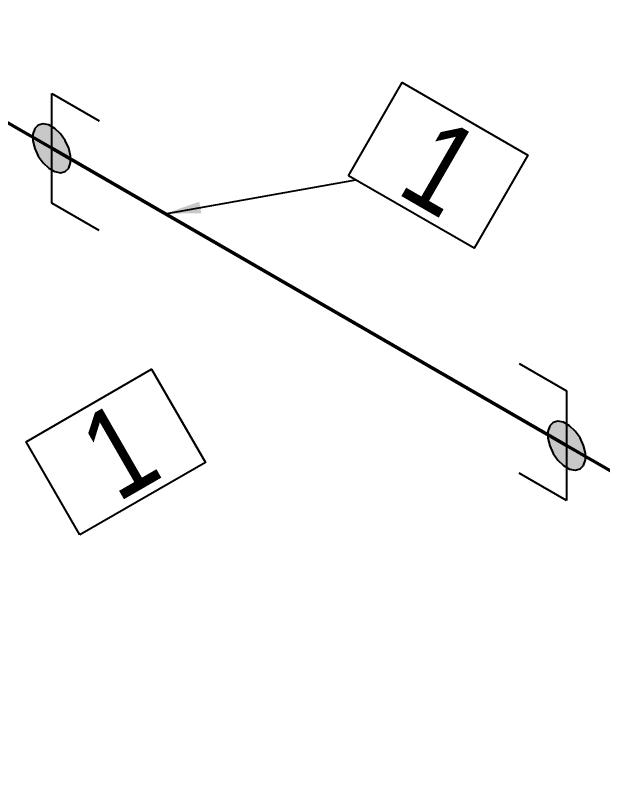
# Model space of a CAD drawing. Header units: millimetres. Extents: x 0 to 594, y 0 to 420.
# Drawn here: x 322.19 to 338.6, y 193.88 to 215.08 of the extents above; entities that cross this region are included whole.
import ezdxf
from ezdxf import colors
from ezdxf.entities.mleader import LeaderData, LeaderLine
from ezdxf.enums import TextEntityAlignment as Align
from ezdxf.math import Vec2, Vec3

# ---------------------------------------------------------------- set-up
doc = ezdxf.new("R2010")
doc.units = ezdxf.units.MM
doc.header["$LTSCALE"] = 0.25
for name, color, linetype in [('용접', 1, 'Continuous'), ('주석', 7, 'Continuous'), ('치수', 1, 'Continuous')]:
    doc.layers.add(name, color=color, linetype=linetype)
doc.layers.add('파이프 작은 보어', color=30, linetype='Continuous', lineweight=50)
doc.styles.add('AdskIsoAnnotation', font='arial.ttf', dxfattribs={"width": 0.8, "height": 1})
doc.styles.add('AdskIsoMetric', font='arial.ttf', dxfattribs={"width": 0.8, "height": 2.5})
doc.styles.add('AdskIsoMetric-30', font='arial.ttf', dxfattribs={"width": 0.8, "height": 2.5})
doc.styles.get("Standard").update_dxf_attribs({"font": 'arial.ttf'})
doc.dimstyles.new('AdskIsoMetric', dxfattribs={"dimtxt": 2.5, "dimasz": 2.5, "dimexe": 1, "dimexo": 2, "dimgap": 0.8, "dimtad": 1, "dimdec": 0, "dimrnd": 1, "dimzin": 0, "dimdsep": 46, "dimtxsty": 'AdskIsoMetric', "dimcen": 0, "dimclrt": 7, "dimadec": 0, "dimazin": 0, "dimtfac": 1, "dimtdec": 0, "dimtmove": 1, "dimatfit": 3, "dimfxl": 0, "dimfrac": 2, "dimtolj": 1, "dimtzin": 0, "dimarcsym": 0})

# ---------------------------------------------------------------- blocks, each defined once
blk = doc.blocks.new('*D59')
at = {"layer": 'Defpoints', "color": 0}
for p in [(342.891, 215.007), (317.91, 214.429), (342.891, 200.007)]:
    blk.add_point(p, dxfattribs=at)
at = {"layer": '치수', "color": 0, "lineweight": -2}
for p, q in [((317.91, 216.739), (317.91, 230.584)), ((320.075, 228.179), (340.726, 216.257)), ((342.891, 202.316), (342.891, 216.161))]:
    blk.add_line(p, q, dxfattribs=at)
at = {"layer": '치수', "color": 0}
for points in [[(320.284, 228.54), (319.867, 227.818), (317.91, 229.429)], [(340.934, 216.617), (340.517, 215.896), (342.891, 215.007)]]:
    blk.add_solid(points, dxfattribs=at)
at = {"layer": '치수', "color": 7, "insert": (330.84, 224.581), "char_height": 2.5, "attachment_point": 5, "rotation": 330, "style": 'AdskIsoMetric-30'}
blk.add_mtext('\\A1;7990', dxfattribs=at)
blk = doc.blocks.new('엘보우-6-Iso2DSkew90')
at = {"color": 0, "linetype": 'ByBlock', "lineweight": -2, "extrusion": (-2.009e-09, -0.816497, -0.57735)}
for p, q in [((-5.303, -3.062), (0, 0)), ((0, 0), (5.303, -3.062)), ((0, 0), (0, 0))]:
    blk.add_line(p, q, dxfattribs=at)
blk = doc.blocks.new('엘보우-7-Iso2DSkew90')
at = {"color": 0, "linetype": 'ByBlock', "lineweight": -2, "extrusion": (0.707107, 0.408248, -0.57735)}
for p, q in [((-5.303, 3.062), (0, 0)), ((0, 0), (0, -6.124)), ((0, 0), (0, 0))]:
    blk.add_line(p, q, dxfattribs=at)
blk = doc.blocks.new('SocketWeld-2-IsoRight')
blk.add_hatch(color=256).paths.add_polyline_path([(0.0055, -0.0435), (0.0057, -0.0436), (0.006, -0.0436), (0.0062, -0.0436), (0.0064, -0.0437), (0.0066, -0.0437), (0.0068, -0.0438), (0.007, -0.0438), (0.0072, -0.0439), (0.0075, -0.0439), (0.0077, -0.0439), (0.0079, -0.044), (0.0081, -0.044), (0.0083, -0.0441), (0.0085, -0.0441), (0.0088, -0.0442), (0.009, -0.0442), (0.0092, -0.0443), (0.0094, -0.0443), (0.0096, -0.0443), (0.0098, -0.0444), (0.01, -0.0444), (0.0103, -0.0445), (0.0105, -0.0445), (0.0107, -0.0446), (0.0109, -0.0446), (0.0111, -0.0446), (0.0113, -0.0447), (0.0115, -0.0447), (0.0118, -0.0448), (0.012, -0.0448), (0.0122, -0.0449), (0.0124, -0.0449), (0.0126, -0.0449), (0.0128, -0.045), (0.013, -0.045), (0.0133, -0.0451), (0.0135, -0.0451), (0.0137, -0.0452), (0.0139, -0.0452), (0.0141, -0.0453), (0.0143, -0.0453), (0.0145, -0.0453), (0.0148, -0.0454), (0.015, -0.0454), (0.0152, -0.0455), (0.0154, -0.0455), (0.0156, -0.0456), (0.0158, -0.0456), (0.0161, -0.0456), (0.0161, -0.0456), (0.0162, -0.0456), (0.0164, -0.0455), (0.0166, -0.0455), (0.0168, -0.0455), (0.017, -0.0454), (0.0171, -0.0454), (0.0173, -0.0453), (0.0175, -0.0453), (0.0177, -0.0452), (0.0179, -0.0452), (0.0181, -0.0451), (0.0182, -0.0451), (0.0184, -0.045), (0.0186, -0.045), (0.0188, -0.0449), (0.019, -0.0449), (0.0192, -0.0448), (0.0193, -0.0448), (0.0195, -0.0447), (0.0197, -0.0447), (0.0199, -0.0446), (0.0201, -0.0446), (0.0203, -0.0445), (0.0204, -0.0445), (0.0206, -0.0444), (0.0208, -0.0444), (0.021, -0.0444), (0.0212, -0.0443), (0.0213, -0.0443), (0.0215, -0.0442), (0.0217, -0.0442), (0.0219, -0.0441), (0.0221, -0.0441), (0.0223, -0.044), (0.0224, -0.044), (0.0226, -0.0439), (0.0228, -0.0439), (0.023, -0.0438), (0.0232, -0.0438), (0.0234, -0.0437), (0.0235, -0.0437), (0.0237, -0.0436), (0.0239, -0.0436), (0.0241, -0.0435), (0.0243, -0.0435), (0.0245, -0.0434), (0.0246, -0.0434), (0.0248, -0.0433), (0.025, -0.0433), (0.025, -0.0433), (0.0251, -0.0432), (0.0253, -0.043), (0.0254, -0.0429), (0.0255, -0.0428), (0.0257, -0.0426), (0.0258, -0.0425), (0.0259, -0.0424), (0.0261, -0.0422), (0.0262, -0.0421), (0.0263, -0.042), (0.0265, -0.0418), (0.0266, -0.0417), (0.0267, -0.0416), (0.0269, -0.0414), (0.027, -0.0413), (0.0271, -0.0412), (0.0273, -0.041), (0.0274, -0.0409), (0.0275, -0.0408), (0.0277, -0.0406), (0.0278, -0.0405), (0.0279, -0.0403), (0.0281, -0.0402), (0.0282, -0.0401), (0.0283, -0.0399), (0.0284, -0.0398), (0.0286, -0.0397), (0.0287, -0.0395), (0.0288, -0.0394), (0.029, -0.0393), (0.0291, -0.0391), (0.0292, -0.039), (0.0294, -0.0389), (0.0295, -0.0387), (0.0296, -0.0386), (0.0298, -0.0385), (0.0299, -0.0383), (0.03, -0.0382), (0.0302, -0.0381), (0.0303, -0.0379), (0.0304, -0.0378), (0.0306, -0.0377), (0.0307, -0.0375), (0.0308, -0.0374), (0.031, -0.0373), (0.0311, -0.0371), (0.0312, -0.037), (0.0314, -0.0369), (0.0315, -0.0367), (0.0315, -0.0367), (0.0316, -0.0365), (0.0316, -0.0363), (0.0317, -0.0361), (0.0318, -0.0359), (0.0319, -0.0357), (0.0319, -0.0355), (0.032, -0.0353), (0.0321, -0.0351), (0.0321, -0.0349), (0.0322, -0.0346), (0.0323, -0.0344), (0.0323, -0.0342), (0.0324, -0.034), (0.0325, -0.0338), (0.0325, -0.0336), (0.0326, -0.0334), (0.0327, -0.0332), (0.0328, -0.033), (0.0328, -0.0328), (0.0329, -0.0326), (0.033, -0.0324), (0.033, -0.0322), (0.0331, -0.0319), (0.0332, -0.0317), (0.0332, -0.0315), (0.0333, -0.0313), (0.0334, -0.0311), (0.0335, -0.0309), (0.0335, -0.0307), (0.0336, -0.0305), (0.0337, -0.0303), (0.0337, -0.0301), (0.0338, -0.0299), (0.0339, -0.0297), (0.0339, -0.0295), (0.034, -0.0292), (0.0341, -0.029), (0.0342, -0.0288), (0.0342, -0.0286), (0.0343, -0.0284), (0.0344, -0.0282), (0.0344, -0.028), (0.0345, -0.0278), (0.0346, -0.0276), (0.0346, -0.0274), (0.0347, -0.0272), (0.0348, -0.027), (0.0349, -0.0268), (0.0349, -0.0265), (0.0349, -0.0265), (0.0349, -0.0263), (0.0349, -0.026), (0.0349, -0.0258), (0.0349, -0.0255), (0.0349, -0.0252), (0.0349, -0.025), (0.0349, -0.0247), (0.0349, -0.0245), (0.0349, -0.0242), (0.0349, -0.0239), (0.0349, -0.0237), (0.0349, -0.0234), (0.0349, -0.0232), (0.0349, -0.0229), (0.0349, -0.0226), (0.0349, -0.0224), (0.0349, -0.0221), (0.0349, -0.0219), (0.0349, -0.0216), (0.0349, -0.0213), (0.0349, -0.0211), (0.0349, -0.0208), (0.0349, -0.0206), (0.0349, -0.0203), (0.0349, -0.02), (0.0349, -0.0198), (0.0349, -0.0195), (0.0349, -0.0192), (0.0349, -0.019), (0.0349, -0.0187), (0.0349, -0.0185), (0.0349, -0.0182), (0.0349, -0.0179), (0.0349, -0.0177), (0.0349, -0.0174), (0.0349, -0.0172), (0.0349, -0.0169), (0.0349, -0.0166), (0.0349, -0.0164), (0.0349, -0.0161), (0.0349, -0.0159), (0.0349, -0.0156), (0.0349, -0.0153), (0.0349, -0.0151), (0.0349, -0.0148), (0.0349, -0.0146), (0.0349, -0.0143), (0.0349, -0.014), (0.0349, -0.0138), (0.0349, -0.0138), (0.0349, -0.0135), (0.0348, -0.0132), (0.0347, -0.0129), (0.0346, -0.0126), (0.0346, -0.0123), (0.0345, -0.012), (0.0344, -0.0118), (0.0344, -0.0115), (0.0343, -0.0112), (0.0342, -0.0109), (0.0342, -0.0106), (0.0341, -0.0103), (0.034, -0.01), (0.0339, -0.0097), (0.0339, -0.0095), (0.0338, -0.0092), (0.0337, -0.0089), (0.0337, -0.0086), (0.0336, -0.0083), (0.0335, -0.008), (0.0335, -0.0077), (0.0334, -0.0074), (0.0333, -0.0071), (0.0332, -0.0069), (0.0332, -0.0066), (0.0331, -0.0063), (0.033, -0.006), (0.033, -0.0057), (0.0329, -0.0054), (0.0328, -0.0051), (0.0328, -0.0048), (0.0327, -0.0046), (0.0326, -0.0043), (0.0325, -0.004), (0.0325, -0.0037), (0.0324, -0.0034), (0.0323, -0.0031), (0.0323, -0.0028), (0.0322, -0.0025), (0.0321, -0.0022), (0.0321, -0.002), (0.032, -0.0017), (0.0319, -0.0014), (0.0319, -0.0011), (0.0318, -0.0008), (0.0317, -0.0005), (0.0316, -0.0002), (0.0316, 0.0001), (0.0315, 0.0003), (0.0315, 0.0003), (0.0314, 0.0006), (0.0312, 0.0009), (0.0311, 0.0012), (0.031, 0.0015), (0.0308, 0.0018), (0.0307, 0.0021), (0.0306, 0.0024), (0.0304, 0.0026), (0.0303, 0.0029), (0.0302, 0.0032), (0.03, 0.0035), (0.0299, 0.0038), (0.0298, 0.0041), (0.0296, 0.0044), (0.0295, 0.0047), (0.0294, 0.0049), (0.0292, 0.0052), (0.0291, 0.0055), (0.029, 0.0058), (0.0288, 0.0061), (0.0287, 0.0064), (0.0286, 0.0067), (0.0284, 0.007), (0.0283, 0.0072), (0.0282, 0.0075), (0.0281, 0.0078), (0.0279, 0.0081), (0.0278, 0.0084), (0.0277, 0.0087), (0.0275, 0.009), (0.0274, 0.0093), (0.0273, 0.0095), (0.0271, 0.0098), (0.027, 0.0101), (0.0269, 0.0104), (0.0267, 0.0107), (0.0266, 0.011), (0.0265, 0.0113), (0.0263, 0.0116), (0.0262, 0.0118), (0.0261, 0.0121), (0.0259, 0.0124), (0.0258, 0.0127), (0.0257, 0.013), (0.0255, 0.0133), (0.0254, 0.0136), (0.0253, 0.0139), (0.0251, 0.0141), (0.025, 0.0144), (0.025, 0.0144), (0.0248, 0.0147), (0.0246, 0.015), (0.0245, 0.0152), (0.0243, 0.0155), (0.0241, 0.0157), (0.0239, 0.016), (0.0237, 0.0162), (0.0235, 0.0165), (0.0234, 0.0168), (0.0232, 0.017), (0.023, 0.0173), (0.0228, 0.0175), (0.0226, 0.0178), (0.0224, 0.0181), (0.0223, 0.0183), (0.0221, 0.0186), (0.0219, 0.0188), (0.0217, 0.0191), (0.0215, 0.0193), (0.0213, 0.0196), (0.0212, 0.0199), (0.021, 0.0201), (0.0208, 0.0204), (0.0206, 0.0206), (0.0204, 0.0209), (0.0203, 0.0212), (0.0201, 0.0214), (0.0199, 0.0217), (0.0197, 0.0219), (0.0195, 0.0222), (0.0193, 0.0225), (0.0192, 0.0227), (0.019, 0.023), (0.0188, 0.0232), (0.0186, 0.0235), (0.0184, 0.0237), (0.0182, 0.024), (0.0181, 0.0243), (0.0179, 0.0245), (0.0177, 0.0248), (0.0175, 0.025), (0.0173, 0.0253), (0.0171, 0.0256), (0.017, 0.0258), (0.0168, 0.0261), (0.0166, 0.0263), (0.0164, 0.0266), (0.0162, 0.0268), (0.0161, 0.0271), (0.0161, 0.0271), (0.0158, 0.0273), (0.0156, 0.0275), (0.0154, 0.0277), (0.0152, 0.0279), (0.015, 0.0281), (0.0148, 0.0283), (0.0145, 0.0285), (0.0143, 0.0287), (0.0141, 0.0289), (0.0139, 0.0292), (0.0137, 0.0294), (0.0135, 0.0296), (0.0133, 0.0298), (0.013, 0.03), (0.0128, 0.0302), (0.0126, 0.0304), (0.0124, 0.0306), (0.0122, 0.0308), (0.012, 0.031), (0.0118, 0.0312), (0.0115, 0.0314), (0.0113, 0.0316), (0.0111, 0.0318), (0.0109, 0.032), (0.0107, 0.0322), (0.0105, 0.0324), (0.0103, 0.0326), (0.01, 0.0328), (0.0098, 0.033), (0.0096, 0.0332), (0.0094, 0.0334), (0.0092, 0.0337), (0.009, 0.0339), (0.0088, 0.0341), (0.0085, 0.0343), (0.0083, 0.0345), (0.0081, 0.0347), (0.0079, 0.0349), (0.0077, 0.0351), (0.0075, 0.0353), (0.0072, 0.0355), (0.007, 0.0357), (0.0068, 0.0359), (0.0066, 0.0361), (0.0064, 0.0363), (0.0062, 0.0365), (0.006, 0.0367), (0.0057, 0.0369), (0.0055, 0.0371), (0.0055, 0.0371), (0.0053, 0.0373), (0.0051, 0.0374), (0.0049, 0.0375), (0.0046, 0.0377), (0.0044, 0.0378), (0.0042, 0.0379), (0.004, 0.038), (0.0037, 0.0382), (0.0035, 0.0383), (0.0033, 0.0384), (0.003, 0.0386), (0.0028, 0.0387), (0.0026, 0.0388), (0.0024, 0.039), (0.0021, 0.0391), (0.0019, 0.0392), (0.0017, 0.0393), (0.0015, 0.0395), (0.0012, 0.0396), (0.001, 0.0397), (0.0008, 0.0399), (0.0006, 0.04), (0.0003, 0.0401), (0.0001, 0.0403), (-0.0001, 0.0404), (-0.0003, 0.0405), (-0.0006, 0.0406), (-0.0008, 0.0408), (-0.001, 0.0409), (-0.0012, 0.041), (-0.0015, 0.0412), (-0.0017, 0.0413), (-0.0019, 0.0414), (-0.0021, 0.0416), (-0.0024, 0.0417), (-0.0026, 0.0418), (-0.0028, 0.042), (-0.003, 0.0421), (-0.0033, 0.0422), (-0.0035, 0.0423), (-0.0037, 0.0425), (-0.004, 0.0426), (-0.0042, 0.0427), (-0.0044, 0.0429), (-0.0046, 0.043), (-0.0049, 0.0431), (-0.0051, 0.0433), (-0.0053, 0.0434), (-0.0055, 0.0435), (-0.0055, 0.0435), (-0.0057, 0.0436), (-0.006, 0.0436), (-0.0062, 0.0436), (-0.0064, 0.0437), (-0.0066, 0.0437), (-0.0068, 0.0438), (-0.007, 0.0438), (-0.0072, 0.0439), (-0.0075, 0.0439), (-0.0077, 0.0439), (-0.0079, 0.044), (-0.0081, 0.044), (-0.0083, 0.0441), (-0.0085, 0.0441), (-0.0088, 0.0442), (-0.009, 0.0442), (-0.0092, 0.0443), (-0.0094, 0.0443), (-0.0096, 0.0443), (-0.0098, 0.0444), (-0.01, 0.0444), (-0.0103, 0.0445), (-0.0105, 0.0445), (-0.0107, 0.0446), (-0.0109, 0.0446), (-0.0111, 0.0446), (-0.0113, 0.0447), (-0.0115, 0.0447), (-0.0118, 0.0448), (-0.012, 0.0448), (-0.0122, 0.0449), (-0.0124, 0.0449), (-0.0126, 0.0449), (-0.0128, 0.045), (-0.013, 0.045), (-0.0133, 0.0451), (-0.0135, 0.0451), (-0.0137, 0.0452), (-0.0139, 0.0452), (-0.0141, 0.0453), (-0.0143, 0.0453), (-0.0145, 0.0453), (-0.0148, 0.0454), (-0.015, 0.0454), (-0.0152, 0.0455), (-0.0154, 0.0455), (-0.0156, 0.0456), (-0.0158, 0.0456), (-0.0161, 0.0456), (-0.0161, 0.0456), (-0.0162, 0.0456), (-0.0164, 0.0455), (-0.0166, 0.0455), (-0.0168, 0.0455), (-0.017, 0.0454), (-0.0171, 0.0454), (-0.0173, 0.0453), (-0.0175, 0.0453), (-0.0177, 0.0452), (-0.0179, 0.0452), (-0.0181, 0.0451), (-0.0182, 0.0451), (-0.0184, 0.045), (-0.0186, 0.045), (-0.0188, 0.0449), (-0.019, 0.0449), (-0.0192, 0.0448), (-0.0193, 0.0448), (-0.0195, 0.0447), (-0.0197, 0.0447), (-0.0199, 0.0446), (-0.0201, 0.0446), (-0.0203, 0.0445), (-0.0204, 0.0445), (-0.0206, 0.0444), (-0.0208, 0.0444), (-0.021, 0.0444), (-0.0212, 0.0443), (-0.0213, 0.0443), (-0.0215, 0.0442), (-0.0217, 0.0442), (-0.0219, 0.0441), (-0.0221, 0.0441), (-0.0223, 0.044), (-0.0224, 0.044), (-0.0226, 0.0439), (-0.0228, 0.0439), (-0.023, 0.0438), (-0.0232, 0.0438), (-0.0234, 0.0437), (-0.0235, 0.0437), (-0.0237, 0.0436), (-0.0239, 0.0436), (-0.0241, 0.0435), (-0.0243, 0.0435), (-0.0245, 0.0434), (-0.0246, 0.0434), (-0.0248, 0.0433), (-0.025, 0.0433), (-0.025, 0.0433), (-0.0251, 0.0432), (-0.0253, 0.043), (-0.0254, 0.0429), (-0.0255, 0.0428), (-0.0257, 0.0426), (-0.0258, 0.0425), (-0.0259, 0.0424), (-0.0261, 0.0422), (-0.0262, 0.0421), (-0.0263, 0.042), (-0.0265, 0.0418), (-0.0266, 0.0417), (-0.0267, 0.0416), (-0.0269, 0.0414), (-0.027, 0.0413), (-0.0271, 0.0412), (-0.0273, 0.041), (-0.0274, 0.0409), (-0.0275, 0.0408), (-0.0277, 0.0406), (-0.0278, 0.0405), (-0.0279, 0.0403), (-0.0281, 0.0402), (-0.0282, 0.0401), (-0.0283, 0.0399), (-0.0284, 0.0398), (-0.0286, 0.0397), (-0.0287, 0.0395), (-0.0288, 0.0394), (-0.029, 0.0393), (-0.0291, 0.0391), (-0.0292, 0.039), (-0.0294, 0.0389), (-0.0295, 0.0387), (-0.0296, 0.0386), (-0.0298, 0.0385), (-0.0299, 0.0383), (-0.03, 0.0382), (-0.0302, 0.0381), (-0.0303, 0.0379), (-0.0304, 0.0378), (-0.0306, 0.0377), (-0.0307, 0.0375), (-0.0308, 0.0374), (-0.031, 0.0373), (-0.0311, 0.0371), (-0.0312, 0.037), (-0.0314, 0.0369), (-0.0315, 0.0367), (-0.0315, 0.0367), (-0.0316, 0.0365), (-0.0316, 0.0363), (-0.0317, 0.0361), (-0.0318, 0.0359), (-0.0319, 0.0357), (-0.0319, 0.0355), (-0.032, 0.0353), (-0.0321, 0.0351), (-0.0321, 0.0349), (-0.0322, 0.0346), (-0.0323, 0.0344), (-0.0323, 0.0342), (-0.0324, 0.034), (-0.0325, 0.0338), (-0.0325, 0.0336), (-0.0326, 0.0334), (-0.0327, 0.0332), (-0.0328, 0.033), (-0.0328, 0.0328), (-0.0329, 0.0326), (-0.033, 0.0324), (-0.033, 0.0322), (-0.0331, 0.0319), (-0.0332, 0.0317), (-0.0332, 0.0315), (-0.0333, 0.0313), (-0.0334, 0.0311), (-0.0335, 0.0309), (-0.0335, 0.0307), (-0.0336, 0.0305), (-0.0337, 0.0303), (-0.0337, 0.0301), (-0.0338, 0.0299), (-0.0339, 0.0297), (-0.0339, 0.0295), (-0.034, 0.0292), (-0.0341, 0.029), (-0.0342, 0.0288), (-0.0342, 0.0286), (-0.0343, 0.0284), (-0.0344, 0.0282), (-0.0344, 0.028), (-0.0345, 0.0278), (-0.0346, 0.0276), (-0.0346, 0.0274), (-0.0347, 0.0272), (-0.0348, 0.027), (-0.0349, 0.0268), (-0.0349, 0.0265), (-0.0349, 0.0265), (-0.0349, 0.0263), (-0.0349, 0.026), (-0.0349, 0.0258), (-0.0349, 0.0255), (-0.0349, 0.0252), (-0.0349, 0.025), (-0.0349, 0.0247), (-0.0349, 0.0245), (-0.0349, 0.0242), (-0.0349, 0.0239), (-0.0349, 0.0237), (-0.0349, 0.0234), (-0.0349, 0.0232), (-0.0349, 0.0229), (-0.0349, 0.0226), (-0.0349, 0.0224), (-0.0349, 0.0221), (-0.0349, 0.0219), (-0.0349, 0.0216), (-0.0349, 0.0213), (-0.0349, 0.0211), (-0.0349, 0.0208), (-0.0349, 0.0206), (-0.0349, 0.0203), (-0.0349, 0.02), (-0.0349, 0.0198), (-0.0349, 0.0195), (-0.0349, 0.0192), (-0.0349, 0.019), (-0.0349, 0.0187), (-0.0349, 0.0185), (-0.0349, 0.0182), (-0.0349, 0.0179), (-0.0349, 0.0177), (-0.0349, 0.0174), (-0.0349, 0.0172), (-0.0349, 0.0169), (-0.0349, 0.0166), (-0.0349, 0.0164), (-0.0349, 0.0161), (-0.0349, 0.0159), (-0.0349, 0.0156), (-0.0349, 0.0153), (-0.0349, 0.0151), (-0.0349, 0.0148), (-0.0349, 0.0146), (-0.0349, 0.0143), (-0.0349, 0.014), (-0.0349, 0.0138), (-0.0349, 0.0138), (-0.0349, 0.0135), (-0.0348, 0.0132), (-0.0347, 0.0129), (-0.0346, 0.0126), (-0.0346, 0.0123), (-0.0345, 0.012), (-0.0344, 0.0118), (-0.0344, 0.0115), (-0.0343, 0.0112), (-0.0342, 0.0109), (-0.0342, 0.0106), (-0.0341, 0.0103), (-0.034, 0.01), (-0.0339, 0.0097), (-0.0339, 0.0095), (-0.0338, 0.0092), (-0.0337, 0.0089), (-0.0337, 0.0086), (-0.0336, 0.0083), (-0.0335, 0.008), (-0.0335, 0.0077), (-0.0334, 0.0074), (-0.0333, 0.0071), (-0.0332, 0.0069), (-0.0332, 0.0066), (-0.0331, 0.0063), (-0.033, 0.006), (-0.033, 0.0057), (-0.0329, 0.0054), (-0.0328, 0.0051), (-0.0328, 0.0048), (-0.0327, 0.0046), (-0.0326, 0.0043), (-0.0325, 0.004), (-0.0325, 0.0037), (-0.0324, 0.0034), (-0.0323, 0.0031), (-0.0323, 0.0028), (-0.0322, 0.0025), (-0.0321, 0.0022), (-0.0321, 0.002), (-0.032, 0.0017), (-0.0319, 0.0014), (-0.0319, 0.0011), (-0.0318, 0.0008), (-0.0317, 0.0005), (-0.0316, 0.0002), (-0.0316, -0.0001), (-0.0315, -0.0003), (-0.0315, -0.0003), (-0.0314, -0.0006), (-0.0312, -0.0009), (-0.0311, -0.0012), (-0.031, -0.0015), (-0.0308, -0.0018), (-0.0307, -0.0021), (-0.0306, -0.0024), (-0.0304, -0.0026), (-0.0303, -0.0029), (-0.0302, -0.0032), (-0.03, -0.0035), (-0.0299, -0.0038), (-0.0298, -0.0041), (-0.0296, -0.0044), (-0.0295, -0.0047), (-0.0294, -0.0049), (-0.0292, -0.0052), (-0.0291, -0.0055), (-0.029, -0.0058), (-0.0288, -0.0061), (-0.0287, -0.0064), (-0.0286, -0.0067), (-0.0284, -0.007), (-0.0283, -0.0072), (-0.0282, -0.0075), (-0.0281, -0.0078), (-0.0279, -0.0081), (-0.0278, -0.0084), (-0.0277, -0.0087), (-0.0275, -0.009), (-0.0274, -0.0093), (-0.0273, -0.0095), (-0.0271, -0.0098), (-0.027, -0.0101), (-0.0269, -0.0104), (-0.0267, -0.0107), (-0.0266, -0.011), (-0.0265, -0.0113), (-0.0263, -0.0116), (-0.0262, -0.0118), (-0.0261, -0.0121), (-0.0259, -0.0124), (-0.0258, -0.0127), (-0.0257, -0.013), (-0.0255, -0.0133), (-0.0254, -0.0136), (-0.0253, -0.0139), (-0.0251, -0.0141), (-0.025, -0.0144), (-0.025, -0.0144), (-0.0248, -0.0147), (-0.0246, -0.015), (-0.0245, -0.0152), (-0.0243, -0.0155), (-0.0241, -0.0157), (-0.0239, -0.016), (-0.0237, -0.0162), (-0.0235, -0.0165), (-0.0234, -0.0168), (-0.0232, -0.017), (-0.023, -0.0173), (-0.0228, -0.0175), (-0.0226, -0.0178), (-0.0224, -0.0181), (-0.0223, -0.0183), (-0.0221, -0.0186), (-0.0219, -0.0188), (-0.0217, -0.0191), (-0.0215, -0.0193), (-0.0213, -0.0196), (-0.0212, -0.0199), (-0.021, -0.0201), (-0.0208, -0.0204), (-0.0206, -0.0206), (-0.0204, -0.0209), (-0.0203, -0.0212), (-0.0201, -0.0214), (-0.0199, -0.0217), (-0.0197, -0.0219), (-0.0195, -0.0222), (-0.0193, -0.0225), (-0.0192, -0.0227), (-0.019, -0.023), (-0.0188, -0.0232), (-0.0186, -0.0235), (-0.0184, -0.0237), (-0.0182, -0.024), (-0.0181, -0.0243), (-0.0179, -0.0245), (-0.0177, -0.0248), (-0.0175, -0.025), (-0.0173, -0.0253), (-0.0171, -0.0256), (-0.017, -0.0258), (-0.0168, -0.0261), (-0.0166, -0.0263), (-0.0164, -0.0266), (-0.0162, -0.0268), (-0.0161, -0.0271), (-0.0161, -0.0271), (-0.0158, -0.0273), (-0.0156, -0.0275), (-0.0154, -0.0277), (-0.0152, -0.0279), (-0.015, -0.0281), (-0.0148, -0.0283), (-0.0145, -0.0285), (-0.0143, -0.0287), (-0.0141, -0.0289), (-0.0139, -0.0292), (-0.0137, -0.0294), (-0.0135, -0.0296), (-0.0133, -0.0298), (-0.013, -0.03), (-0.0128, -0.0302), (-0.0126, -0.0304), (-0.0124, -0.0306), (-0.0122, -0.0308), (-0.012, -0.031), (-0.0118, -0.0312), (-0.0115, -0.0314), (-0.0113, -0.0316), (-0.0111, -0.0318), (-0.0109, -0.032), (-0.0107, -0.0322), (-0.0105, -0.0324), (-0.0103, -0.0326), (-0.01, -0.0328), (-0.0098, -0.033), (-0.0096, -0.0332), (-0.0094, -0.0334), (-0.0092, -0.0337), (-0.009, -0.0339), (-0.0088, -0.0341), (-0.0085, -0.0343), (-0.0083, -0.0345), (-0.0081, -0.0347), (-0.0079, -0.0349), (-0.0077, -0.0351), (-0.0075, -0.0353), (-0.0072, -0.0355), (-0.007, -0.0357), (-0.0068, -0.0359), (-0.0066, -0.0361), (-0.0064, -0.0363), (-0.0062, -0.0365), (-0.006, -0.0367), (-0.0057, -0.0369), (-0.0055, -0.0371), (-0.0055, -0.0371), (-0.0053, -0.0373), (-0.0051, -0.0374), (-0.0049, -0.0375), (-0.0046, -0.0377), (-0.0044, -0.0378), (-0.0042, -0.0379), (-0.004, -0.038), (-0.0037, -0.0382), (-0.0035, -0.0383), (-0.0033, -0.0384), (-0.003, -0.0386), (-0.0028, -0.0387), (-0.0026, -0.0388), (-0.0024, -0.039), (-0.0021, -0.0391), (-0.0019, -0.0392), (-0.0017, -0.0393), (-0.0015, -0.0395), (-0.0012, -0.0396), (-0.001, -0.0397), (-0.0008, -0.0399), (-0.0006, -0.04), (-0.0003, -0.0401), (-0.0001, -0.0403), (0.0001, -0.0404), (0.0003, -0.0405), (0.0006, -0.0406), (0.0008, -0.0408), (0.001, -0.0409), (0.0012, -0.041), (0.0015, -0.0412), (0.0017, -0.0413), (0.0019, -0.0414), (0.0021, -0.0416), (0.0024, -0.0417), (0.0026, -0.0418), (0.0028, -0.042), (0.003, -0.0421), (0.0033, -0.0422), (0.0035, -0.0423), (0.0037, -0.0425), (0.004, -0.0426), (0.0042, -0.0427), (0.0044, -0.0429), (0.0046, -0.043), (0.0049, -0.0431), (0.0051, -0.0433), (0.0053, -0.0434)], flags=0)
at = {"color": 0, "linetype": 'ByBlock', "lineweight": -2, "extrusion": (-0.707107, -0.408248, 0.57735)}
for p, q in [((-0.0884, 0.1531), (0, 0.1021)), ((0, 0.1021), (0, -0.1021)), ((-0.025, 0.0433), (-0.0315, 0.0367)), ((-0.0161, 0.0456), (-0.025, 0.0433)), ((-0.0055, 0.0435), (-0.0161, 0.0456)), ((0.0055, 0.0371), (-0.0055, 0.0435)), ((-0.0315, 0.0367), (-0.0349, 0.0265)), ((0.0161, 0.0271), (0.0055, 0.0371)), ((-0.0349, 0.0265), (-0.0349, 0.0138)), ((0.025, 0.0144), (0.0161, 0.0271)), ((0.0315, 0.0003), (0.025, 0.0144)), ((-0.0349, 0.0138), (-0.0315, -0.0003)), ((0.0349, -0.0138), (0.0315, 0.0003)), ((-0.0315, -0.0003), (-0.025, -0.0144)), ((0.0349, -0.0265), (0.0349, -0.0138)), ((-0.025, -0.0144), (-0.0161, -0.0271)), ((-0.0161, -0.0271), (-0.0055, -0.0371)), ((0.0315, -0.0367), (0.0349, -0.0265)), ((-0.0055, -0.0371), (0.0055, -0.0435)), ((0.025, -0.0433), (0.0315, -0.0367)), ((0, -0.1021), (-0.0884, -0.051)), ((0.0055, -0.0435), (0.0161, -0.0456)), ((0.0161, -0.0456), (0.025, -0.0433))]:
    blk.add_line(p, q, dxfattribs=at)
blk = doc.blocks.new('AnnoRect')
at = {"color": 0, "linetype": 'ByBlock', "lineweight": -2}
blk.add_wipeout([(-0.8095, -0.6), (-0.8095, 0.6), (0.8095, 0.6), (0.8095, -0.6)], dxfattribs=at)
blk.add_lwpolyline([(-0.8095, -0.6), (-0.8095, 0.6), (0.8095, 0.6), (0.8095, -0.6)], close=True, dxfattribs=at)
at = {"color": 0, "linetype": 'ByBlock', "lineweight": -2, "style": 'AdskIsoAnnotation', "width": 0.8}
blk.add_attdef('XX', text='', height=1, dxfattribs=at).set_placement((0, 0), align=Align.MIDDLE_CENTER)

msp = doc.modelspace()

# ---------------------------------------------------------------- linework, layer by layer
at = {"layer": '파이프 작은 보어'}
for points in [[(323.2135, 211.3673), (330.4006, 207.2179)], [(330.4006, 207.2179), (337.5876, 203.0684)]]:
    msp.add_lwpolyline(points, dxfattribs=at)

# ---------------------------------------------------------------- block references
at = {"layer": '용접', "xscale": 15, "yscale": 15, "zscale": 15}
for p, rotation in [((323.2135, 211.3673), 179.9999999644273), ((337.5876, 203.0684), 359.9999999644273)]:
    msp.add_blockref('SocketWeld-2-IsoRight', p, dxfattribs=dict(at, rotation=rotation))
at = {"layer": '파이프 작은 보어'}
for name, p in [('엘보우-6-Iso2DSkew90', (317.9102, 214.4292)), ('엘보우-7-Iso2DSkew90', (342.8909, 200.0066))]:
    msp.add_blockref(name, p, dxfattribs=at)

# ---------------------------------------------------------------- dimensions: what is measured, and where the dimension line sits
at = {"layer": '치수'}
dim = msp.add_linear_dim(base=(342.8909, 215.0066), p1=(317.9102, 214.4292), p2=(342.8909, 200.0066), angle=330, text='7990', dimstyle='AdskIsoMetric', override={"dimtad": 0, "dimlfac": 276.984524, "dimtxsty": 'AdskIsoMetric-30', "dimse1": 0, "dimse2": 0, "dimsd1": 0, "dimsd2": 0, "dimtmove": 1}, dxfattribs=at)
dim.commit()
dim.dimension.update_dxf_attribs({"geometry": '*D59', "text_midpoint": (330.8405, 224.5808), "dimtype": 160})

# ---------------------------------------------------------------- leaders
at = {"layer": '주석'}
ml = msp.add_multileader_mtext('Standard', dxfattribs=at)
ml.set_content('')
ml.set_leader_properties()
ml.build(insert=Vec2(0, 0))
ml.multileader.update_dxf_attribs({"dogleg_length": 0, "arrow_head_size": 0})
ctx = ml.context
ctx.base_point, ctx.arrow_head_size, ctx.plane_origin = Vec3(331.7036, 210.4838), 0, Vec3(0, 7.8901)
notes = []
notes.append((ctx, [(0, (1, 1, 0), (331.7036, 210.4838), (-1, 0), 0, [(0, [(326.3761, 209.5414)], 0, [])])]))
ctx.mtext, ml.multileader.dxf.content_type = None, 0
for ctx, leaders in notes:
    for number, flags, end, landing, length, lines in leaders:
        leader = LeaderData()
        leader.index, (leader.has_last_leader_line, leader.has_dogleg_vector, leader.attachment_direction) = number, flags
        leader.last_leader_point, leader.dogleg_vector, leader.dogleg_length = Vec3(end), Vec3(landing), length
        for number, points, colour, breaks in lines:
            line = LeaderLine()
            line.index, line.vertices, line.color, line.breaks = number, Vec3.list(points), colors.encode_raw_color(colour), breaks
            leader.lines.append(line)
        ctx.leaders.append(leader)

# ---------------------------------------------------------------- next in the draw order: block references
ref = msp.add_blockref('AnnoRect', (334, 210.8901), dxfattribs=dict(at, xscale=2.5, yscale=2.5, zscale=2.5, rotation=329.9999998921106))
ref.add_attrib('XX_001', '1', (332.79, 210.1394), dxfattribs={"layer": '0', "color": 0, "linetype": 'ByBlock', "lineweight": -2, "height": 2.5, "rotation": 330, "style": 'AdskIsoAnnotation', "width": 0.8})
ref = msp.add_blockref('AnnoRect', (325, 202.8901), dxfattribs=dict(at, xscale=2.500000000000001, yscale=2.500000000000001, zscale=2.500000000000001, rotation=29.99999989586271))
ref.add_attrib('XX_001', '1', (325.0451, 201.4668), dxfattribs={"layer": '0', "color": 0, "linetype": 'ByBlock', "lineweight": -2, "height": 2.5, "rotation": 30, "style": 'AdskIsoAnnotation', "width": 0.8})

doc.saveas('drawing.dxf')
